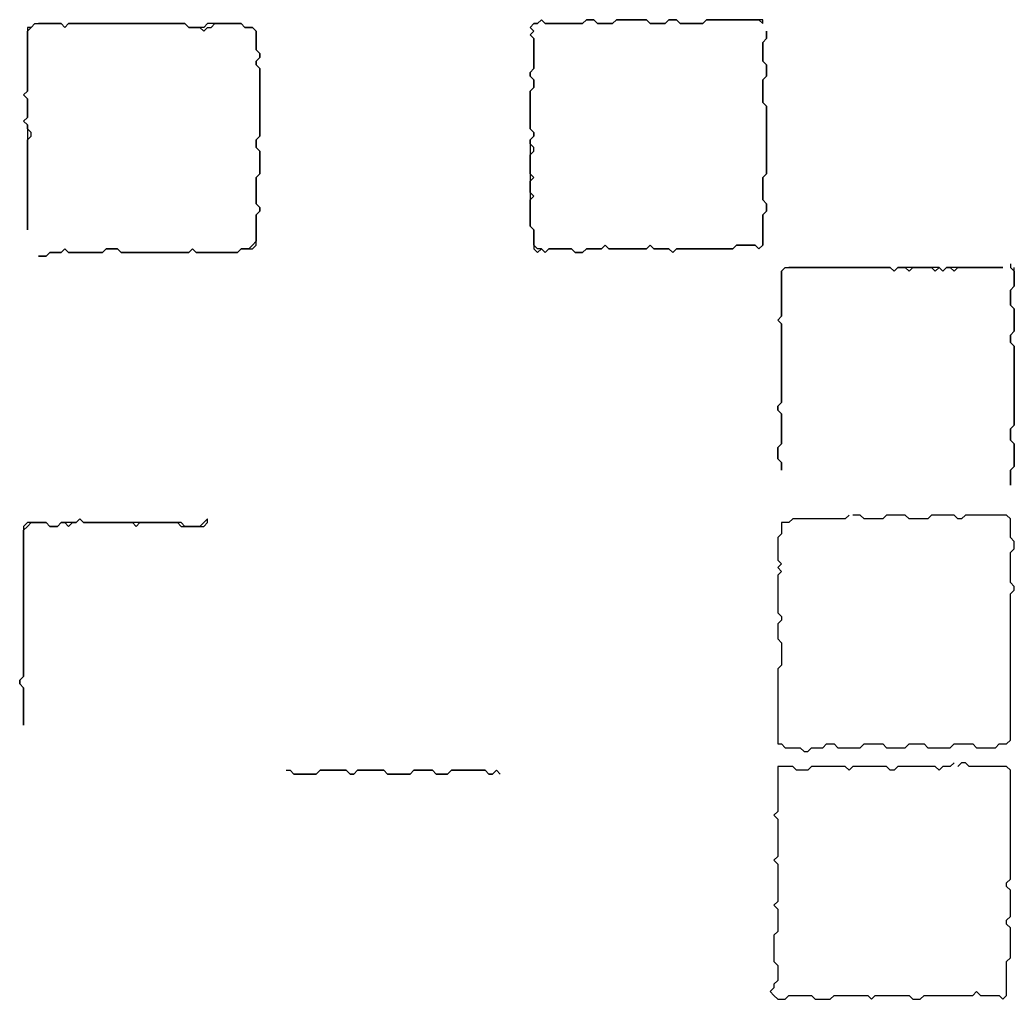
# Model space of a CAD drawing. Header units: metres. Extents: x 0 to 600, y 0 to 400.
# Drawn here: x 139.43 to 178.87, y 111.9 to 150.74 of the extents above; entities that cross this region are included whole.
import ezdxf

# ---------------------------------------------------------------- set-up
doc = ezdxf.new("R2010")
doc.units = ezdxf.units.M

msp = doc.modelspace()

# ---------------------------------------------------------------- linework, layer by layer
for points in [[(160.119, 150.744), (159.97, 150.595), (159.821, 150.595), (159.673, 150.446), (159.821, 150.298), (159.673, 150.149), (159.821, 150), (159.821, 149.851), (159.821, 149.702), (159.821, 149.554), (159.821, 149.405), (159.821, 149.256), (159.821, 149.107), (159.821, 148.958), (159.821, 148.81), (159.673, 148.661), (159.673, 148.512), (159.821, 148.363), (159.821, 148.214), (159.821, 148.065), (159.673, 147.917), (159.673, 147.768), (159.673, 147.619), (159.673, 147.47), (159.673, 147.321), (159.673, 147.173), (159.673, 147.024), (159.673, 146.875), (159.673, 146.726), (159.673, 146.577), (159.673, 146.429), (159.821, 146.28), (159.821, 146.131), (159.673, 145.982), (159.673, 145.833), (159.673, 145.685), (159.673, 145.536), (159.673, 145.387), (159.673, 145.238), (159.673, 145.089), (159.673, 144.94), (159.673, 144.792), (159.673, 144.643), (159.673, 144.494), (159.673, 144.345), (159.673, 144.196), (159.673, 144.048), (159.673, 143.899), (159.673, 143.75), (159.673, 143.601), (159.673, 143.452), (159.673, 143.304), (159.673, 143.155), (159.673, 143.006), (159.673, 142.857), (159.673, 142.708), (159.673, 142.56), (159.821, 142.411), (159.821, 142.262), (159.821, 142.113), (159.821, 141.964), (159.821, 141.815), (159.821, 141.667), (159.97, 141.518), (160.119, 141.667), (160.268, 141.518), (160.417, 141.667), (160.565, 141.667), (160.714, 141.667), (160.863, 141.667), (161.012, 141.667), (161.161, 141.667), (161.31, 141.667), (161.458, 141.518), (161.607, 141.518), (161.756, 141.518), (161.905, 141.667), (162.054, 141.667), (162.202, 141.667), (162.351, 141.667), (162.5, 141.667), (162.649, 141.815), (162.798, 141.667), (162.946, 141.667), (163.095, 141.667), (163.244, 141.667), (163.393, 141.667), (163.542, 141.667), (163.69, 141.667), (163.839, 141.667), (163.988, 141.667), (164.137, 141.667), (164.286, 141.667), (164.435, 141.815), (164.583, 141.667), (164.732, 141.667), (164.881, 141.667), (165.03, 141.667), (165.179, 141.667), (165.327, 141.518), (165.476, 141.667), (165.625, 141.667), (165.774, 141.667), (165.923, 141.667), (166.071, 141.667), (166.22, 141.667), (166.369, 141.667), (166.518, 141.667), (166.667, 141.667), (166.815, 141.667), (166.964, 141.667), (167.113, 141.667), (167.262, 141.667), (167.411, 141.667), (167.56, 141.667), (167.708, 141.667), (167.857, 141.815), (168.006, 141.815), (168.155, 141.815), (168.304, 141.815), (168.452, 141.815), (168.601, 141.815), (168.75, 141.667), (168.899, 141.815), (168.899, 141.964), (168.899, 142.113), (168.899, 142.262), (168.899, 142.411), (168.899, 142.56), (168.899, 142.708), (168.899, 142.857), (168.899, 143.006), (169.048, 143.155), (169.048, 143.304), (169.048, 143.452), (168.899, 143.601), (168.899, 143.75), (168.899, 143.899), (168.899, 144.048), (168.899, 144.196), (168.899, 144.345), (168.899, 144.494), (169.048, 144.643), (169.048, 144.792), (169.048, 144.94), (169.048, 145.089), (169.048, 145.238), (169.048, 145.387), (169.048, 145.536), (169.048, 145.685), (169.048, 145.833), (169.048, 145.982), (169.048, 146.131), (169.048, 146.28), (169.048, 146.429), (169.048, 146.577), (169.048, 146.726), (169.048, 146.875), (169.048, 147.024), (169.048, 147.173), (169.048, 147.321), (168.899, 147.47), (168.899, 147.619), (168.899, 147.768), (168.899, 147.917), (168.899, 148.065), (168.899, 148.214), (168.899, 148.363), (169.048, 148.512), (169.048, 148.661), (169.048, 148.81), (169.048, 148.958), (168.899, 149.107), (168.899, 149.256), (168.899, 149.405), (168.899, 149.554), (168.899, 149.702), (168.899, 149.851), (169.048, 150), (169.048, 150.149), (169.048, 150.298), (169.048, 150.149), (169.048, 150), (168.899, 149.851), (168.899, 149.702), (168.899, 149.554), (168.899, 149.405), (168.899, 149.256), (168.899, 149.107), (169.048, 148.958), (169.048, 148.81), (169.048, 148.661), (169.048, 148.512), (168.899, 148.363), (168.899, 148.214), (168.899, 148.065), (168.899, 147.917), (168.899, 147.768), (168.899, 147.619), (168.899, 147.47), (169.048, 147.321), (169.048, 147.173), (169.048, 147.024), (169.048, 146.875), (169.048, 146.726), (169.048, 146.577), (169.048, 146.429), (169.048, 146.28), (169.048, 146.131), (169.048, 145.982), (169.048, 145.833), (169.048, 145.685), (169.048, 145.536), (169.048, 145.387), (169.048, 145.238), (169.048, 145.089), (169.048, 144.94), (169.048, 144.792), (169.048, 144.643), (168.899, 144.494), (168.899, 144.345), (168.899, 144.196), (168.899, 144.048), (168.899, 143.899), (168.899, 143.75), (168.899, 143.601), (169.048, 143.452), (169.048, 143.304), (169.048, 143.155), (168.899, 143.006), (168.899, 142.857), (168.899, 142.708), (168.899, 142.56), (168.899, 142.411), (168.899, 142.262), (168.899, 142.113), (168.899, 141.964), (168.899, 141.815), (168.75, 141.667), (168.601, 141.815), (168.452, 141.815), (168.304, 141.815), (168.155, 141.815), (168.006, 141.815), (167.857, 141.815), (167.708, 141.667), (167.56, 141.667), (167.411, 141.667), (167.262, 141.667), (167.113, 141.667), (166.964, 141.667), (166.815, 141.667), (166.667, 141.667), (166.518, 141.667), (166.369, 141.667), (166.22, 141.667), (166.071, 141.667), (165.923, 141.667), (165.774, 141.667), (165.625, 141.667), (165.476, 141.667), (165.327, 141.518), (165.179, 141.667), (165.03, 141.667), (164.881, 141.667), (164.732, 141.667), (164.583, 141.667), (164.435, 141.815), (164.286, 141.667), (164.137, 141.667), (163.988, 141.667), (163.839, 141.667), (163.69, 141.667), (163.542, 141.667), (163.393, 141.667), (163.244, 141.667), (163.095, 141.667), (162.946, 141.667), (162.798, 141.667), (162.649, 141.815), (162.5, 141.667), (162.351, 141.667), (162.202, 141.667), (162.054, 141.667), (161.905, 141.667), (161.756, 141.518), (161.607, 141.518), (161.458, 141.518), (161.31, 141.667), (161.161, 141.667), (161.012, 141.667), (160.863, 141.667), (160.714, 141.667), (160.565, 141.667), (160.417, 141.667), (160.268, 141.518), (160.119, 141.667), (159.97, 141.667), (159.821, 141.815), (159.821, 141.964), (159.821, 142.113), (159.821, 142.262), (159.821, 142.411), (159.673, 142.56), (159.673, 142.708), (159.673, 142.857), (159.673, 143.006), (159.673, 143.155), (159.673, 143.304), (159.673, 143.452), (159.673, 143.601), (159.821, 143.75), (159.673, 143.899), (159.673, 144.048), (159.673, 144.196), (159.673, 144.345), (159.821, 144.494), (159.673, 144.643), (159.673, 144.792), (159.673, 144.94), (159.673, 145.089), (159.673, 145.238), (159.673, 145.387), (159.821, 145.536), (159.821, 145.685), (159.673, 145.833), (159.673, 145.982), (159.821, 146.131), (159.821, 146.28), (159.673, 146.429), (159.673, 146.577), (159.673, 146.726), (159.673, 146.875), (159.673, 147.024), (159.673, 147.173), (159.673, 147.321), (159.673, 147.47), (159.673, 147.619), (159.673, 147.768), (159.673, 147.917), (159.821, 148.065), (159.821, 148.214), (159.821, 148.363), (159.673, 148.512), (159.673, 148.661), (159.821, 148.81), (159.821, 148.958), (159.821, 149.107), (159.821, 149.256), (159.821, 149.405), (159.821, 149.554), (159.821, 149.702), (159.821, 149.851), (159.821, 150), (159.673, 150.149), (159.821, 150.298), (159.673, 150.446), (159.821, 150.595), (159.97, 150.595), (160.119, 150.744), (160.268, 150.595), (160.417, 150.595), (160.565, 150.595), (160.714, 150.595), (160.863, 150.595), (161.012, 150.595), (161.161, 150.595), (161.31, 150.595), (161.458, 150.595), (161.607, 150.595), (161.756, 150.595), (161.905, 150.744), (162.054, 150.744), (162.202, 150.744), (162.351, 150.595), (162.5, 150.595), (162.649, 150.595), (162.798, 150.595), (162.946, 150.595), (163.095, 150.744), (163.244, 150.744), (163.393, 150.744), (163.542, 150.744), (163.69, 150.744), (163.839, 150.744), (163.988, 150.744), (164.137, 150.744), (164.286, 150.744), (164.435, 150.595), (164.583, 150.595), (164.732, 150.595), (164.881, 150.595), (165.03, 150.595), (165.179, 150.744), (165.327, 150.744), (165.476, 150.744), (165.625, 150.595), (165.774, 150.595), (165.923, 150.595), (166.071, 150.595), (166.22, 150.595), (166.369, 150.595), (166.518, 150.595), (166.667, 150.744), (166.815, 150.744), (166.964, 150.744), (167.113, 150.744), (167.262, 150.744), (167.411, 150.744), (167.56, 150.744), (167.708, 150.744), (167.857, 150.744), (168.006, 150.744), (168.155, 150.744), (168.304, 150.744), (168.452, 150.744), (168.601, 150.744), (168.75, 150.744), (168.899, 150.595), (168.899, 150.744), (168.75, 150.744), (168.601, 150.744), (168.452, 150.744), (168.304, 150.744), (168.155, 150.744), (168.006, 150.744), (167.857, 150.744), (167.708, 150.744), (167.56, 150.744), (167.411, 150.744), (167.262, 150.744), (167.113, 150.744), (166.964, 150.744), (166.815, 150.744), (166.667, 150.744), (166.518, 150.595), (166.369, 150.595), (166.22, 150.595), (166.071, 150.595), (165.923, 150.595), (165.774, 150.595), (165.625, 150.595), (165.476, 150.744), (165.327, 150.744), (165.179, 150.744), (165.03, 150.595), (164.881, 150.595), (164.732, 150.595), (164.583, 150.595), (164.435, 150.595), (164.286, 150.744), (164.137, 150.744), (163.988, 150.744), (163.839, 150.744), (163.69, 150.744), (163.542, 150.744), (163.393, 150.744), (163.244, 150.744), (163.095, 150.744), (162.946, 150.595), (162.798, 150.595), (162.649, 150.595), (162.5, 150.595), (162.351, 150.595), (162.202, 150.744), (162.054, 150.744), (161.905, 150.744), (161.756, 150.595), (161.607, 150.595), (161.458, 150.595), (161.31, 150.595), (161.161, 150.595), (161.012, 150.595), (160.863, 150.595), (160.714, 150.595), (160.565, 150.595), (160.417, 150.595), (160.268, 150.595)], [(140.03, 150.595), (139.881, 150.446), (139.732, 150.446), (139.732, 150.298), (139.732, 150.149), (139.732, 150), (139.732, 149.851), (139.732, 149.702), (139.732, 149.554), (139.732, 149.405), (139.732, 149.256), (139.732, 149.107), (139.732, 148.958), (139.732, 148.81), (139.732, 148.661), (139.732, 148.512), (139.732, 148.363), (139.732, 148.214), (139.732, 148.065), (139.732, 147.917), (139.583, 147.768), (139.732, 147.619), (139.732, 147.47), (139.732, 147.321), (139.732, 147.173), (139.732, 147.024), (139.732, 146.875), (139.583, 146.726), (139.732, 146.577), (139.732, 146.429), (139.732, 146.28), (139.732, 146.131), (139.732, 145.982), (139.732, 145.833), (139.732, 145.685), (139.732, 145.536), (139.732, 145.387), (139.732, 145.238), (139.732, 145.089), (139.732, 144.94), (139.732, 144.792), (139.732, 144.643), (139.732, 144.494), (139.732, 144.345), (139.732, 144.196), (139.732, 144.048), (139.732, 143.899), (139.732, 143.75), (139.732, 143.601), (139.732, 143.452), (139.732, 143.304), (139.732, 143.155), (139.732, 143.006), (139.732, 142.857), (139.732, 142.708), (139.732, 142.56), (139.732, 142.411), (139.732, 142.56), (139.732, 142.708), (139.732, 142.857), (139.732, 143.006), (139.732, 143.155), (139.732, 143.304), (139.732, 143.452), (139.732, 143.601), (139.732, 143.75), (139.732, 143.899), (139.732, 144.048), (139.732, 144.196), (139.732, 144.345), (139.732, 144.494), (139.732, 144.643), (139.732, 144.792), (139.732, 144.94), (139.732, 145.089), (139.732, 145.238), (139.732, 145.387), (139.732, 145.536), (139.732, 145.685), (139.732, 145.833), (139.732, 145.982), (139.881, 146.131), (139.881, 146.28), (139.732, 146.429), (139.732, 146.577), (139.583, 146.726), (139.732, 146.875), (139.732, 147.024), (139.732, 147.173), (139.732, 147.321), (139.732, 147.47), (139.732, 147.619), (139.583, 147.768), (139.732, 147.917), (139.732, 148.065), (139.732, 148.214), (139.732, 148.363), (139.732, 148.512), (139.732, 148.661), (139.732, 148.81), (139.732, 148.958), (139.732, 149.107), (139.732, 149.256), (139.732, 149.405), (139.732, 149.554), (139.732, 149.702), (139.732, 149.851), (139.732, 150), (139.732, 150.149), (139.732, 150.298), (139.881, 150.446), (140.03, 150.595), (140.179, 150.595), (140.327, 150.595), (140.476, 150.595), (140.625, 150.595), (140.774, 150.595), (140.923, 150.595), (141.071, 150.595), (141.22, 150.446), (141.369, 150.595), (141.518, 150.595), (141.667, 150.595), (141.815, 150.595), (141.964, 150.595), (142.113, 150.595), (142.262, 150.595), (142.411, 150.595), (142.56, 150.595), (142.708, 150.595), (142.857, 150.595), (143.006, 150.595), (143.155, 150.595), (143.304, 150.595), (143.452, 150.595), (143.601, 150.595), (143.75, 150.595), (143.899, 150.595), (144.048, 150.595), (144.196, 150.595), (144.345, 150.595), (144.494, 150.595), (144.643, 150.595), (144.792, 150.595), (144.94, 150.595), (145.089, 150.595), (145.238, 150.595), (145.387, 150.595), (145.536, 150.595), (145.685, 150.595), (145.833, 150.595), (145.982, 150.595), (146.131, 150.446), (146.28, 150.446), (146.429, 150.446), (146.577, 150.446), (146.726, 150.298), (146.875, 150.446), (147.024, 150.446), (147.173, 150.595), (147.321, 150.595), (147.47, 150.595), (147.619, 150.595), (147.768, 150.595), (147.917, 150.595), (148.065, 150.595), (148.214, 150.595), (148.363, 150.446), (148.512, 150.446), (148.661, 150.446), (148.81, 150.298), (148.81, 150.149), (148.81, 150), (148.81, 149.851), (148.81, 149.702), (148.81, 149.554), (148.958, 149.405), (148.958, 149.256), (148.81, 149.107), (148.81, 148.958), (148.958, 148.81), (148.958, 148.661), (148.958, 148.512), (148.958, 148.363), (148.958, 148.214), (148.958, 148.065), (148.958, 147.917), (148.958, 147.768), (148.958, 147.619), (148.958, 147.47), (148.958, 147.321), (148.958, 147.173), (148.958, 147.024), (148.958, 146.875), (148.958, 146.726), (148.958, 146.577), (148.958, 146.429), (148.958, 146.28), (148.958, 146.131), (148.81, 145.982), (148.81, 145.833), (148.81, 145.685), (148.958, 145.536), (148.958, 145.387), (148.958, 145.238), (148.958, 145.089), (148.958, 144.94), (148.958, 144.792), (148.958, 144.643), (148.81, 144.494), (148.81, 144.345), (148.81, 144.196), (148.81, 144.048), (148.81, 143.899), (148.81, 143.75), (148.81, 143.601), (148.81, 143.452), (148.958, 143.304), (148.958, 143.155), (148.81, 143.006), (148.81, 142.857), (148.81, 142.708), (148.81, 142.56), (148.81, 142.411), (148.81, 142.262), (148.81, 142.113), (148.81, 141.964), (148.661, 141.815), (148.512, 141.667), (148.363, 141.667), (148.214, 141.667), (148.065, 141.518), (147.917, 141.518), (147.768, 141.518), (147.619, 141.518), (147.47, 141.518), (147.321, 141.518), (147.173, 141.518), (147.024, 141.518), (146.875, 141.518), (146.726, 141.518), (146.577, 141.518), (146.429, 141.518), (146.28, 141.667), (146.131, 141.518), (145.982, 141.518), (145.833, 141.518), (145.685, 141.518), (145.536, 141.518), (145.387, 141.518), (145.238, 141.518), (145.089, 141.518), (144.94, 141.518), (144.792, 141.518), (144.643, 141.518), (144.494, 141.518), (144.345, 141.518), (144.196, 141.518), (144.048, 141.518), (143.899, 141.518), (143.75, 141.518), (143.601, 141.518), (143.452, 141.518), (143.304, 141.667), (143.155, 141.667), (143.006, 141.667), (142.857, 141.667), (142.708, 141.518), (142.56, 141.518), (142.411, 141.518), (142.262, 141.518), (142.113, 141.518), (141.964, 141.518), (141.815, 141.518), (141.667, 141.518), (141.518, 141.518), (141.369, 141.518), (141.22, 141.667), (141.071, 141.518), (140.923, 141.518), (140.774, 141.518), (140.625, 141.518), (140.476, 141.369), (140.327, 141.369), (140.179, 141.369), (140.327, 141.369), (140.476, 141.369), (140.625, 141.518), (140.774, 141.518), (140.923, 141.518), (141.071, 141.518), (141.22, 141.667), (141.369, 141.518), (141.518, 141.518), (141.667, 141.518), (141.815, 141.518), (141.964, 141.518), (142.113, 141.518), (142.262, 141.518), (142.411, 141.518), (142.56, 141.518), (142.708, 141.518), (142.857, 141.667), (143.006, 141.667), (143.155, 141.667), (143.304, 141.667), (143.452, 141.518), (143.601, 141.518), (143.75, 141.518), (143.899, 141.518), (144.048, 141.518), (144.196, 141.518), (144.345, 141.518), (144.494, 141.518), (144.643, 141.518), (144.792, 141.518), (144.94, 141.518), (145.089, 141.518), (145.238, 141.518), (145.387, 141.518), (145.536, 141.518), (145.685, 141.518), (145.833, 141.518), (145.982, 141.518), (146.131, 141.518), (146.28, 141.667), (146.429, 141.518), (146.577, 141.518), (146.726, 141.518), (146.875, 141.518), (147.024, 141.518), (147.173, 141.518), (147.321, 141.518), (147.47, 141.518), (147.619, 141.518), (147.768, 141.518), (147.917, 141.518), (148.065, 141.518), (148.214, 141.667), (148.363, 141.667), (148.512, 141.667), (148.661, 141.667), (148.81, 141.815), (148.81, 141.964), (148.81, 142.113), (148.81, 142.262), (148.81, 142.411), (148.81, 142.56), (148.81, 142.708), (148.81, 142.857), (148.81, 143.006), (148.958, 143.155), (148.958, 143.304), (148.81, 143.452), (148.81, 143.601), (148.81, 143.75), (148.81, 143.899), (148.81, 144.048), (148.81, 144.196), (148.81, 144.345), (148.81, 144.494), (148.958, 144.643), (148.958, 144.792), (148.958, 144.94), (148.958, 145.089), (148.958, 145.238), (148.958, 145.387), (148.958, 145.536), (148.81, 145.685), (148.81, 145.833), (148.81, 145.982), (148.958, 146.131), (148.958, 146.28), (148.958, 146.429), (148.958, 146.577), (148.958, 146.726), (148.958, 146.875), (148.958, 147.024), (148.958, 147.173), (148.958, 147.321), (148.958, 147.47), (148.958, 147.619), (148.958, 147.768), (148.958, 147.917), (148.958, 148.065), (148.958, 148.214), (148.958, 148.363), (148.958, 148.512), (148.958, 148.661), (148.958, 148.81), (148.81, 148.958), (148.81, 149.107), (148.958, 149.256), (148.958, 149.405), (148.81, 149.554), (148.81, 149.702), (148.81, 149.851), (148.81, 150), (148.81, 150.149), (148.81, 150.298), (148.661, 150.446), (148.512, 150.446), (148.363, 150.446), (148.214, 150.595), (148.065, 150.595), (147.917, 150.595), (147.768, 150.595), (147.619, 150.595), (147.47, 150.595), (147.321, 150.595), (147.173, 150.595), (147.024, 150.595), (146.875, 150.595), (146.726, 150.446), (146.577, 150.446), (146.429, 150.446), (146.28, 150.446), (146.131, 150.446), (145.982, 150.595), (145.833, 150.595), (145.685, 150.595), (145.536, 150.595), (145.387, 150.595), (145.238, 150.595), (145.089, 150.595), (144.94, 150.595), (144.792, 150.595), (144.643, 150.595), (144.494, 150.595), (144.345, 150.595), (144.196, 150.595), (144.048, 150.595), (143.899, 150.595), (143.75, 150.595), (143.601, 150.595), (143.452, 150.595), (143.304, 150.595), (143.155, 150.595), (143.006, 150.595), (142.857, 150.595), (142.708, 150.595), (142.56, 150.595), (142.411, 150.595), (142.262, 150.595), (142.113, 150.595), (141.964, 150.595), (141.815, 150.595), (141.667, 150.595), (141.518, 150.595), (141.369, 150.595), (141.22, 150.446), (141.071, 150.595), (140.923, 150.595), (140.774, 150.595), (140.625, 150.595), (140.476, 150.595), (140.327, 150.595), (140.179, 150.595)], [(169.792, 140.923), (169.643, 140.774), (169.643, 140.625), (169.643, 140.476), (169.643, 140.327), (169.643, 140.179), (169.643, 140.03), (169.643, 139.881), (169.643, 139.732), (169.643, 139.583), (169.643, 139.435), (169.643, 139.286), (169.643, 139.137), (169.643, 138.988), (169.494, 138.839), (169.643, 138.69), (169.643, 138.542), (169.643, 138.393), (169.643, 138.244), (169.643, 138.095), (169.643, 137.946), (169.643, 137.798), (169.643, 137.649), (169.643, 137.5), (169.643, 137.351), (169.643, 137.202), (169.643, 137.054), (169.643, 136.905), (169.643, 136.756), (169.643, 136.607), (169.643, 136.458), (169.643, 136.31), (169.643, 136.161), (169.643, 136.012), (169.643, 135.863), (169.643, 135.714), (169.643, 135.565), (169.494, 135.417), (169.494, 135.268), (169.643, 135.119), (169.643, 134.97), (169.643, 134.821), (169.643, 134.673), (169.643, 134.524), (169.643, 134.375), (169.643, 134.226), (169.643, 134.077), (169.643, 133.929), (169.494, 133.78), (169.494, 133.631), (169.494, 133.482), (169.494, 133.333), (169.643, 133.185), (169.643, 133.036), (169.643, 132.887), (169.643, 133.036), (169.643, 133.185), (169.494, 133.333), (169.494, 133.482), (169.494, 133.631), (169.494, 133.78), (169.643, 133.929), (169.643, 134.077), (169.643, 134.226), (169.643, 134.375), (169.643, 134.524), (169.643, 134.673), (169.643, 134.821), (169.643, 134.97), (169.643, 135.119), (169.494, 135.268), (169.494, 135.417), (169.643, 135.565), (169.643, 135.714), (169.643, 135.863), (169.643, 136.012), (169.643, 136.161), (169.643, 136.31), (169.643, 136.458), (169.643, 136.607), (169.643, 136.756), (169.643, 136.905), (169.643, 137.054), (169.643, 137.202), (169.643, 137.351), (169.643, 137.5), (169.643, 137.649), (169.643, 137.798), (169.643, 137.946), (169.643, 138.095), (169.643, 138.244), (169.643, 138.393), (169.643, 138.542), (169.643, 138.69), (169.494, 138.839), (169.643, 138.988), (169.643, 139.137), (169.643, 139.286), (169.643, 139.435), (169.643, 139.583), (169.643, 139.732), (169.643, 139.881), (169.643, 140.03), (169.643, 140.179), (169.643, 140.327), (169.643, 140.476), (169.643, 140.625), (169.643, 140.774), (169.792, 140.923), (169.94, 140.923), (170.089, 140.923), (170.238, 140.923), (170.387, 140.923), (170.536, 140.923), (170.685, 140.923), (170.833, 140.923), (170.982, 140.923), (171.131, 140.923), (171.28, 140.923), (171.429, 140.923), (171.577, 140.923), (171.726, 140.923), (171.875, 140.923), (172.024, 140.923), (172.173, 140.923), (172.321, 140.923), (172.47, 140.923), (172.619, 140.923), (172.768, 140.923), (172.917, 140.923), (173.065, 140.923), (173.214, 140.923), (173.363, 140.923), (173.512, 140.923), (173.661, 140.923), (173.81, 140.923), (173.958, 140.923), (174.107, 140.774), (174.256, 140.923), (174.405, 140.923), (174.554, 140.923), (174.702, 140.774), (174.851, 140.923), (175, 140.923), (175.149, 140.923), (175.298, 140.923), (175.446, 140.923), (175.595, 140.923), (175.744, 140.774), (175.893, 140.923), (176.042, 140.774), (176.19, 140.923), (176.339, 140.923), (176.488, 140.774), (176.637, 140.923), (176.786, 140.923), (176.935, 140.923), (177.083, 140.923), (177.232, 140.923), (177.381, 140.923), (177.53, 140.923), (177.679, 140.923), (177.827, 140.923), (177.976, 140.923), (178.125, 140.923), (178.274, 140.923), (178.423, 140.923), (178.274, 140.923), (178.125, 140.923), (177.976, 140.923), (177.827, 140.923), (177.679, 140.923), (177.53, 140.923), (177.381, 140.923), (177.232, 140.923), (177.083, 140.923), (176.935, 140.923), (176.786, 140.923), (176.637, 140.923), (176.488, 140.923), (176.339, 140.923), (176.19, 140.923), (176.042, 140.774), (175.893, 140.923), (175.744, 140.923), (175.595, 140.923), (175.446, 140.923), (175.298, 140.923), (175.149, 140.923), (175, 140.923), (174.851, 140.923), (174.702, 140.923), (174.554, 140.923), (174.405, 140.923), (174.256, 140.923), (174.107, 140.774), (173.958, 140.923), (173.81, 140.923), (173.661, 140.923), (173.512, 140.923), (173.363, 140.923), (173.214, 140.923), (173.065, 140.923), (172.917, 140.923), (172.768, 140.923), (172.619, 140.923), (172.47, 140.923), (172.321, 140.923), (172.173, 140.923), (172.024, 140.923), (171.875, 140.923), (171.726, 140.923), (171.577, 140.923), (171.429, 140.923), (171.28, 140.923), (171.131, 140.923), (170.982, 140.923), (170.833, 140.923), (170.685, 140.923), (170.536, 140.923), (170.387, 140.923), (170.238, 140.923), (170.089, 140.923), (169.94, 140.923)], [(178.72, 141.071), (178.72, 140.923), (178.869, 140.774), (178.869, 140.625), (178.869, 140.476), (178.869, 140.327), (178.869, 140.179), (178.72, 140.03), (178.72, 139.881), (178.72, 139.732), (178.72, 139.583), (178.72, 139.435), (178.869, 139.286), (178.869, 139.137), (178.869, 138.988), (178.869, 138.839), (178.869, 138.69), (178.869, 138.542), (178.869, 138.393), (178.72, 138.244), (178.72, 138.095), (178.72, 137.946), (178.869, 137.798), (178.869, 137.649), (178.869, 137.5), (178.869, 137.351), (178.869, 137.202), (178.869, 137.054), (178.869, 136.905), (178.869, 136.756), (178.869, 136.607), (178.869, 136.458), (178.869, 136.31), (178.869, 136.161), (178.869, 136.012), (178.869, 135.863), (178.869, 135.714), (178.869, 135.565), (178.869, 135.417), (178.869, 135.268), (178.869, 135.119), (178.869, 134.97), (178.869, 134.821), (178.869, 134.673), (178.72, 134.524), (178.72, 134.375), (178.72, 134.226), (178.72, 134.077), (178.869, 133.929), (178.869, 133.78), (178.869, 133.631), (178.869, 133.482), (178.869, 133.333), (178.869, 133.185), (178.869, 133.036), (178.72, 132.887), (178.72, 132.738), (178.72, 132.589), (178.72, 132.44), (178.72, 132.292), (178.72, 132.44), (178.72, 132.589), (178.72, 132.738), (178.72, 132.887), (178.869, 133.036), (178.869, 133.185), (178.869, 133.333), (178.869, 133.482), (178.869, 133.631), (178.869, 133.78), (178.869, 133.929), (178.72, 134.077), (178.72, 134.226), (178.72, 134.375), (178.72, 134.524), (178.869, 134.673), (178.869, 134.821), (178.869, 134.97), (178.869, 135.119), (178.869, 135.268), (178.869, 135.417), (178.869, 135.565), (178.869, 135.714), (178.869, 135.863), (178.869, 136.012), (178.869, 136.161), (178.869, 136.31), (178.869, 136.458), (178.869, 136.607), (178.869, 136.756), (178.869, 136.905), (178.869, 137.054), (178.869, 137.202), (178.869, 137.351), (178.869, 137.5), (178.869, 137.649), (178.869, 137.798), (178.72, 137.946), (178.72, 138.095), (178.72, 138.244), (178.869, 138.393), (178.869, 138.542), (178.869, 138.69), (178.869, 138.839), (178.869, 138.988), (178.869, 139.137), (178.869, 139.286), (178.72, 139.435), (178.72, 139.583), (178.72, 139.732), (178.72, 139.881), (178.72, 140.03), (178.869, 140.179), (178.869, 140.327), (178.869, 140.476), (178.869, 140.625), (178.869, 140.774), (178.869, 140.923)], [(141.815, 130.952), (141.667, 130.804), (141.518, 130.804), (141.369, 130.804), (141.22, 130.804), (141.071, 130.804), (140.923, 130.655), (140.774, 130.655), (140.625, 130.655), (140.476, 130.804), (140.327, 130.804), (140.179, 130.804), (140.03, 130.804), (139.881, 130.804), (139.732, 130.804), (139.583, 130.655), (139.583, 130.506), (139.583, 130.357), (139.583, 130.208), (139.583, 130.06), (139.583, 129.911), (139.583, 129.762), (139.583, 129.613), (139.583, 129.464), (139.583, 129.315), (139.583, 129.167), (139.583, 129.018), (139.583, 128.869), (139.583, 128.72), (139.583, 128.571), (139.583, 128.423), (139.583, 128.274), (139.583, 128.125), (139.583, 127.976), (139.583, 127.827), (139.583, 127.679), (139.583, 127.53), (139.583, 127.381), (139.583, 127.232), (139.583, 127.083), (139.583, 126.935), (139.583, 126.786), (139.583, 126.637), (139.583, 126.488), (139.583, 126.339), (139.583, 126.19), (139.583, 126.042), (139.583, 125.893), (139.583, 125.744), (139.583, 125.595), (139.583, 125.446), (139.583, 125.298), (139.583, 125.149), (139.583, 125), (139.583, 124.851), (139.583, 124.702), (139.435, 124.554), (139.435, 124.405), (139.583, 124.256), (139.583, 124.107), (139.583, 123.958), (139.583, 123.81), (139.583, 123.661), (139.583, 123.512), (139.583, 123.363), (139.583, 123.214), (139.583, 123.065), (139.583, 122.917), (139.583, 122.768), (139.583, 122.917), (139.583, 123.065), (139.583, 123.214), (139.583, 123.363), (139.583, 123.512), (139.583, 123.661), (139.583, 123.81), (139.583, 123.958), (139.583, 124.107), (139.583, 124.256), (139.435, 124.405), (139.435, 124.554), (139.583, 124.702), (139.583, 124.851), (139.583, 125), (139.583, 125.149), (139.583, 125.298), (139.583, 125.446), (139.583, 125.595), (139.583, 125.744), (139.583, 125.893), (139.583, 126.042), (139.583, 126.19), (139.583, 126.339), (139.583, 126.488), (139.583, 126.637), (139.583, 126.786), (139.583, 126.935), (139.583, 127.083), (139.583, 127.232), (139.583, 127.381), (139.583, 127.53), (139.583, 127.679), (139.583, 127.827), (139.583, 127.976), (139.583, 128.125), (139.583, 128.274), (139.583, 128.423), (139.583, 128.571), (139.583, 128.72), (139.583, 128.869), (139.583, 129.018), (139.583, 129.167), (139.583, 129.315), (139.583, 129.464), (139.583, 129.613), (139.583, 129.762), (139.583, 129.911), (139.583, 130.06), (139.583, 130.208), (139.583, 130.357), (139.583, 130.506), (139.732, 130.655), (139.881, 130.804), (140.03, 130.804), (140.179, 130.804), (140.327, 130.804), (140.476, 130.804), (140.625, 130.655), (140.774, 130.655), (140.923, 130.655), (141.071, 130.804), (141.22, 130.804), (141.369, 130.655), (141.518, 130.804), (141.667, 130.804), (141.815, 130.952), (141.964, 130.804), (142.113, 130.804), (142.262, 130.804), (142.411, 130.804), (142.56, 130.804), (142.708, 130.804), (142.857, 130.804), (143.006, 130.804), (143.155, 130.804), (143.304, 130.804), (143.452, 130.804), (143.601, 130.804), (143.75, 130.804), (143.899, 130.804), (144.048, 130.655), (144.196, 130.804), (144.345, 130.804), (144.494, 130.804), (144.643, 130.804), (144.792, 130.804), (144.94, 130.804), (145.089, 130.804), (145.238, 130.804), (145.387, 130.804), (145.536, 130.804), (145.685, 130.804), (145.833, 130.655), (145.982, 130.655), (146.131, 130.655), (146.28, 130.655), (146.429, 130.655), (146.577, 130.655), (146.726, 130.655), (146.875, 130.804), (146.875, 130.952), (146.726, 130.804), (146.577, 130.655), (146.429, 130.655), (146.28, 130.655), (146.131, 130.655), (145.982, 130.655), (145.833, 130.804), (145.685, 130.804), (145.536, 130.804), (145.387, 130.804), (145.238, 130.804), (145.089, 130.804), (144.94, 130.804), (144.792, 130.804), (144.643, 130.804), (144.494, 130.804), (144.345, 130.804), (144.196, 130.804), (144.048, 130.804), (143.899, 130.804), (143.75, 130.804), (143.601, 130.804), (143.452, 130.804), (143.304, 130.804), (143.155, 130.804), (143.006, 130.804), (142.857, 130.804), (142.708, 130.804), (142.56, 130.804), (142.411, 130.804), (142.262, 130.804), (142.113, 130.804), (141.964, 130.804)], [(172.321, 131.101), (172.173, 130.952), (172.024, 130.952), (171.875, 130.952), (171.726, 130.952), (171.577, 130.952), (171.429, 130.952), (171.28, 130.952), (171.131, 130.952), (170.982, 130.952), (170.833, 130.952), (170.685, 130.952), (170.536, 130.952), (170.387, 130.952), (170.238, 130.952), (170.089, 130.952), (169.94, 130.804), (169.792, 130.804), (169.643, 130.804), (169.643, 130.655), (169.643, 130.506), (169.643, 130.357), (169.494, 130.208), (169.494, 130.06), (169.494, 129.911), (169.494, 129.762), (169.494, 129.613), (169.494, 129.464), (169.494, 129.315), (169.643, 129.167), (169.494, 129.018), (169.643, 128.869), (169.494, 128.72), (169.494, 128.571), (169.494, 128.423), (169.494, 128.274), (169.494, 128.125), (169.494, 127.976), (169.494, 127.827), (169.494, 127.679), (169.494, 127.53), (169.494, 127.381), (169.494, 127.232), (169.643, 127.083), (169.643, 126.935), (169.494, 126.786), (169.494, 126.637), (169.494, 126.488), (169.494, 126.339), (169.494, 126.19), (169.643, 126.042), (169.643, 125.893), (169.643, 125.744), (169.643, 125.595), (169.643, 125.446), (169.643, 125.298), (169.643, 125.149), (169.494, 125), (169.494, 124.851), (169.494, 124.702), (169.494, 124.554), (169.494, 124.405), (169.494, 124.256), (169.494, 124.107), (169.494, 123.958), (169.494, 123.81), (169.494, 123.661), (169.494, 123.512), (169.494, 123.363), (169.494, 123.214), (169.494, 123.065), (169.494, 122.917), (169.494, 122.768), (169.494, 122.619), (169.494, 122.47), (169.494, 122.321), (169.494, 122.173), (169.494, 122.024), (169.643, 122.024), (169.792, 121.875), (169.94, 121.875), (170.089, 121.875), (170.238, 121.875), (170.387, 121.875), (170.536, 121.726), (170.685, 121.726), (170.833, 121.875), (170.982, 121.875), (171.131, 121.875), (171.28, 121.875), (171.429, 122.024), (171.577, 122.024), (171.726, 122.024), (171.875, 121.875), (172.024, 121.875), (172.173, 121.875), (172.321, 121.875), (172.47, 121.875), (172.619, 121.875), (172.768, 121.875), (172.917, 122.024), (173.065, 122.024), (173.214, 122.024), (173.363, 122.024), (173.512, 122.024), (173.661, 122.024), (173.81, 121.875), (173.958, 121.875), (174.107, 121.875), (174.256, 121.875), (174.405, 121.875), (174.554, 121.875), (174.702, 122.024), (174.851, 122.024), (175, 122.024), (175.149, 122.024), (175.298, 122.024), (175.446, 121.875), (175.595, 121.875), (175.744, 121.875), (175.893, 121.875), (176.042, 121.875), (176.19, 121.875), (176.339, 121.875), (176.488, 122.024), (176.637, 122.024), (176.786, 122.024), (176.935, 122.024), (177.083, 122.024), (177.232, 122.024), (177.381, 121.875), (177.53, 121.875), (177.679, 121.875), (177.827, 121.875), (177.976, 121.875), (178.125, 121.875), (178.274, 122.024), (178.423, 122.024), (178.571, 122.024), (178.72, 122.173), (178.72, 122.321), (178.72, 122.47), (178.72, 122.619), (178.72, 122.768), (178.72, 122.917), (178.72, 123.065), (178.72, 123.214), (178.72, 123.363), (178.72, 123.512), (178.72, 123.661), (178.72, 123.81), (178.72, 123.958), (178.72, 124.107), (178.72, 124.256), (178.72, 124.405), (178.72, 124.554), (178.72, 124.702), (178.72, 124.851), (178.72, 125), (178.72, 125.149), (178.72, 125.298), (178.72, 125.446), (178.72, 125.595), (178.72, 125.744), (178.72, 125.893), (178.72, 126.042), (178.72, 126.19), (178.72, 126.339), (178.72, 126.488), (178.72, 126.637), (178.72, 126.786), (178.72, 126.935), (178.72, 127.083), (178.72, 127.232), (178.72, 127.381), (178.72, 127.53), (178.72, 127.679), (178.72, 127.827), (178.72, 127.976), (178.869, 128.125), (178.869, 128.274), (178.72, 128.423), (178.72, 128.571), (178.72, 128.72), (178.72, 128.869), (178.72, 129.018), (178.72, 129.167), (178.72, 129.315), (178.72, 129.464), (178.72, 129.613), (178.869, 129.762), (178.869, 129.911), (178.869, 130.06), (178.72, 130.208), (178.72, 130.357), (178.72, 130.506), (178.72, 130.655), (178.72, 130.804), (178.72, 130.952), (178.571, 131.101), (178.423, 131.101), (178.274, 131.101), (178.125, 131.101), (177.976, 131.101), (177.827, 131.101), (177.679, 131.101), (177.53, 131.101), (177.381, 131.101), (177.232, 131.101), (177.083, 131.101), (176.935, 131.101), (176.786, 130.952), (176.637, 130.952), (176.488, 131.101), (176.339, 131.101), (176.19, 131.101), (176.042, 131.101), (175.893, 131.101), (175.744, 131.101), (175.595, 131.101), (175.446, 130.952), (175.298, 130.952), (175.149, 130.952), (175, 130.952), (174.851, 130.952), (174.702, 130.952), (174.554, 131.101), (174.405, 131.101), (174.256, 131.101), (174.107, 131.101), (173.958, 131.101), (173.81, 131.101), (173.661, 130.952), (173.512, 130.952), (173.363, 130.952), (173.214, 130.952), (173.065, 130.952), (172.917, 130.952), (172.768, 131.101), (172.619, 131.101), (172.47, 131.101)], [(176.488, 121.28), (176.339, 121.131), (176.19, 121.131), (176.042, 121.131), (175.893, 120.982), (175.744, 121.131), (175.595, 121.131), (175.446, 121.131), (175.298, 121.131), (175.149, 121.131), (175, 121.131), (174.851, 121.131), (174.702, 121.131), (174.554, 121.131), (174.405, 121.131), (174.256, 121.131), (174.107, 120.982), (173.958, 120.982), (173.81, 121.131), (173.661, 121.131), (173.512, 121.131), (173.363, 121.131), (173.214, 121.131), (173.065, 121.131), (172.917, 121.131), (172.768, 121.131), (172.619, 121.131), (172.47, 121.131), (172.321, 120.982), (172.173, 121.131), (172.024, 121.131), (171.875, 121.131), (171.726, 121.131), (171.577, 121.131), (171.429, 121.131), (171.28, 121.131), (171.131, 121.131), (170.982, 121.131), (170.833, 121.131), (170.685, 120.982), (170.536, 120.982), (170.387, 120.982), (170.238, 120.982), (170.089, 121.131), (169.94, 121.131), (169.792, 121.131), (169.643, 121.131), (169.494, 121.131), (169.494, 120.982), (169.494, 120.833), (169.494, 120.685), (169.494, 120.536), (169.494, 120.387), (169.494, 120.238), (169.494, 120.089), (169.494, 119.94), (169.494, 119.792), (169.494, 119.643), (169.494, 119.494), (169.494, 119.345), (169.345, 119.196), (169.494, 119.048), (169.494, 118.899), (169.494, 118.75), (169.494, 118.601), (169.494, 118.452), (169.494, 118.304), (169.494, 118.155), (169.494, 118.006), (169.494, 117.857), (169.494, 117.708), (169.494, 117.56), (169.345, 117.411), (169.494, 117.262), (169.494, 117.113), (169.494, 116.964), (169.494, 116.815), (169.494, 116.667), (169.494, 116.518), (169.494, 116.369), (169.494, 116.22), (169.494, 116.071), (169.494, 115.923), (169.494, 115.774), (169.345, 115.625), (169.494, 115.476), (169.494, 115.327), (169.494, 115.179), (169.494, 115.03), (169.494, 114.881), (169.494, 114.732), (169.494, 114.583), (169.345, 114.435), (169.345, 114.286), (169.345, 114.137), (169.345, 113.988), (169.345, 113.839), (169.345, 113.69), (169.345, 113.542), (169.345, 113.393), (169.494, 113.244), (169.494, 113.095), (169.494, 112.946), (169.494, 112.798), (169.494, 112.649), (169.345, 112.5), (169.345, 112.351), (169.196, 112.202), (169.345, 112.054), (169.494, 111.905), (169.643, 111.905), (169.792, 111.905), (169.94, 112.054), (170.089, 112.054), (170.238, 112.054), (170.387, 112.054), (170.536, 112.054), (170.685, 112.054), (170.833, 112.054), (170.982, 111.905), (171.131, 111.905), (171.28, 111.905), (171.429, 111.905), (171.577, 111.905), (171.726, 112.054), (171.875, 112.054), (172.024, 112.054), (172.173, 112.054), (172.321, 112.054), (172.47, 112.054), (172.619, 112.054), (172.768, 112.054), (172.917, 112.054), (173.065, 112.054), (173.214, 111.905), (173.363, 112.054), (173.512, 112.054), (173.661, 112.054), (173.81, 112.054), (173.958, 112.054), (174.107, 112.054), (174.256, 112.054), (174.405, 112.054), (174.554, 112.054), (174.702, 112.054), (174.851, 111.905), (175, 111.905), (175.149, 111.905), (175.298, 112.054), (175.446, 112.054), (175.595, 112.054), (175.744, 112.054), (175.893, 112.054), (176.042, 112.054), (176.19, 112.054), (176.339, 112.054), (176.488, 112.054), (176.637, 112.054), (176.786, 112.054), (176.935, 112.054), (177.083, 112.054), (177.232, 112.054), (177.381, 112.202), (177.53, 112.054), (177.679, 112.054), (177.827, 112.054), (177.976, 112.054), (178.125, 112.054), (178.274, 112.054), (178.423, 111.905), (178.571, 112.054), (178.571, 112.202), (178.571, 112.351), (178.571, 112.5), (178.571, 112.649), (178.571, 112.798), (178.571, 112.946), (178.571, 113.095), (178.571, 113.244), (178.571, 113.393), (178.72, 113.542), (178.72, 113.69), (178.72, 113.839), (178.72, 113.988), (178.72, 114.137), (178.72, 114.286), (178.72, 114.435), (178.72, 114.583), (178.72, 114.732), (178.571, 114.881), (178.571, 115.03), (178.72, 115.179), (178.72, 115.327), (178.72, 115.476), (178.72, 115.625), (178.72, 115.774), (178.72, 115.923), (178.72, 116.071), (178.72, 116.22), (178.571, 116.369), (178.571, 116.518), (178.72, 116.667), (178.72, 116.815), (178.72, 116.964), (178.72, 117.113), (178.72, 117.262), (178.72, 117.411), (178.72, 117.56), (178.72, 117.708), (178.72, 117.857), (178.72, 118.006), (178.72, 118.155), (178.72, 118.304), (178.72, 118.452), (178.72, 118.601), (178.72, 118.75), (178.72, 118.899), (178.72, 119.048), (178.72, 119.196), (178.72, 119.345), (178.72, 119.494), (178.72, 119.643), (178.72, 119.792), (178.72, 119.94), (178.72, 120.089), (178.72, 120.238), (178.72, 120.387), (178.72, 120.536), (178.72, 120.685), (178.72, 120.833), (178.72, 120.982), (178.571, 121.131), (178.423, 121.131), (178.274, 121.131), (178.125, 121.131), (177.976, 121.131), (177.827, 121.131), (177.679, 121.131), (177.53, 121.131), (177.381, 121.131), (177.232, 121.131), (177.083, 121.131), (176.935, 121.28), (176.786, 121.28), (176.637, 121.131)], [(150, 120.982), (150.149, 120.982), (150.298, 120.833), (150.446, 120.833), (150.595, 120.833), (150.744, 120.833), (150.893, 120.833), (151.042, 120.833), (151.19, 120.833), (151.339, 120.982), (151.488, 120.982), (151.637, 120.982), (151.786, 120.982), (151.935, 120.982), (152.083, 120.982), (152.232, 120.982), (152.381, 120.982), (152.53, 120.833), (152.679, 120.833), (152.827, 120.982), (152.976, 120.982), (153.125, 120.982), (153.274, 120.982), (153.423, 120.982), (153.571, 120.982), (153.72, 120.982), (153.869, 120.982), (154.018, 120.833), (154.167, 120.833), (154.315, 120.833), (154.464, 120.833), (154.613, 120.833), (154.762, 120.833), (154.911, 120.833), (155.06, 120.982), (155.208, 120.982), (155.357, 120.982), (155.506, 120.982), (155.655, 120.982), (155.804, 120.982), (155.952, 120.833), (156.101, 120.833), (156.25, 120.833), (156.399, 120.833), (156.548, 120.982), (156.696, 120.982), (156.845, 120.982), (156.994, 120.982), (157.143, 120.982), (157.292, 120.982), (157.44, 120.982), (157.589, 120.982), (157.738, 120.982), (157.887, 120.982), (158.036, 120.833), (158.185, 120.833), (158.333, 120.982), (158.482, 120.833), (158.333, 120.982), (158.185, 120.833), (158.036, 120.833), (157.887, 120.982), (157.738, 120.982), (157.589, 120.982), (157.44, 120.982), (157.292, 120.982), (157.143, 120.982), (156.994, 120.982), (156.845, 120.982), (156.696, 120.982), (156.548, 120.982), (156.399, 120.833), (156.25, 120.833), (156.101, 120.833), (155.952, 120.833), (155.804, 120.982), (155.655, 120.982), (155.506, 120.982), (155.357, 120.982), (155.208, 120.982), (155.06, 120.982), (154.911, 120.833), (154.762, 120.833), (154.613, 120.833), (154.464, 120.833), (154.315, 120.833), (154.167, 120.833), (154.018, 120.833), (153.869, 120.982), (153.72, 120.982), (153.571, 120.982), (153.423, 120.982), (153.274, 120.982), (153.125, 120.982), (152.976, 120.982), (152.827, 120.982), (152.679, 120.833), (152.53, 120.833), (152.381, 120.982), (152.232, 120.982), (152.083, 120.982), (151.935, 120.982), (151.786, 120.982), (151.637, 120.982), (151.488, 120.982), (151.339, 120.982), (151.19, 120.833), (151.042, 120.833), (150.893, 120.833), (150.744, 120.833), (150.595, 120.833), (150.446, 120.833), (150.298, 120.833), (150.149, 120.982)]]:
    msp.add_lwpolyline(points)

doc.saveas('drawing.dxf')
